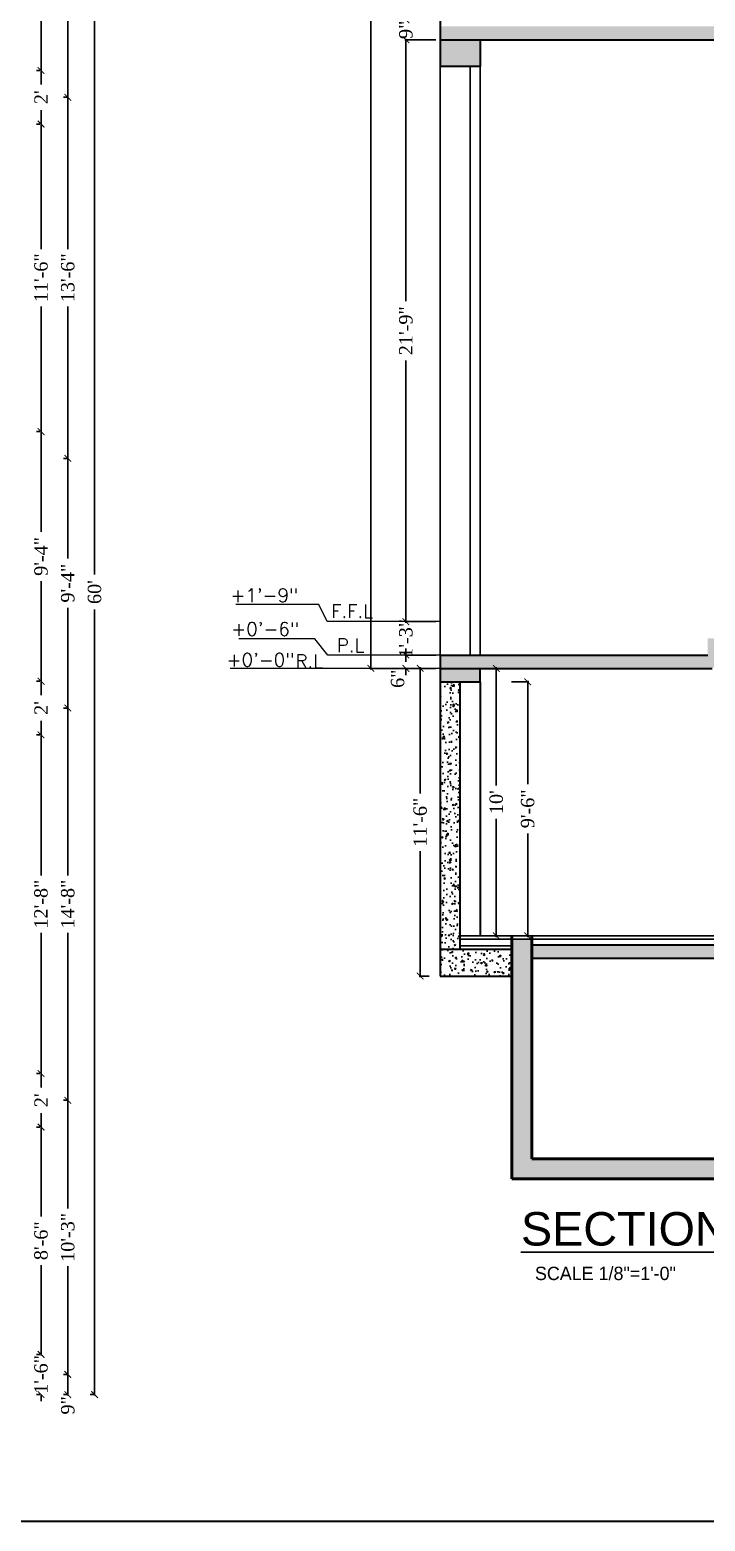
# Model space of a CAD drawing. Header units: inches. Extents: x 137014 to 144844, y -150241 to -148176.
# Drawn here: x 140522 to 140825, y -150221 to -149552 of the extents above; entities that cross this region are included whole.
import ezdxf
from ezdxf.enums import TextEntityAlignment as Align

# ---------------------------------------------------------------- set-up
doc = ezdxf.new("R2010")
doc.units = ezdxf.units.IN
doc.header["$LTSCALE"] = 15
doc.header["$MEASUREMENT"] = 0
doc.header["$PDMODE"] = 2
doc.layers.get('0').update_dxf_attribs({"linetype": 'CONTINUOUS'})
doc.layers.get('Defpoints').update_dxf_attribs({"linetype": 'CONTINUOUS'})
for name, color, linetype, lineweight in [('DIMENSION', 251, 'CONTINUOUS', 15), ('stairs', 1, 'CONTINUOUS', 9), ('tex2', 2, 'CONTINUOUS', 0), ('WALL', 1, 'CONTINUOUS', 30), ('WALLS', 1, 'CONTINUOUS', 50)]:
    doc.layers.add(name, color=color, linetype=linetype, lineweight=lineweight)
for name, color, linetype in [('HACH', 8, 'CONTINUOUS'), ('HATCH', 252, 'CONTINUOUS'), ('stair', 31, 'CONTINUOUS'), ('TEXT', 2, 'CONTINUOUS'), ('WINDOW', 140, 'CONTINUOUS')]:
    doc.layers.add(name, color=color, linetype=linetype)
doc.styles.add('ROMANS', font='romans.shx')
doc.styles.add('SIZE', font='comic.ttf', dxfattribs={"height": 6})
doc.styles.add('times', font='times.ttf', dxfattribs={"height": 6})
doc.dimstyles.new('NAUMAN', dxfattribs={"dimtxt": 7, "dimasz": 3, "dimexe": 0.5, "dimexo": 2, "dimgap": 3, "dimtad": 0, "dimdec": 1, "dimzin": 0, "dimdsep": 46, "dimlunit": 4, "dimtxsty": 'times', "dimblk1": 'ARCHTICK', "dimblk2": 'ARCHTICK', "dimsah": 1, "dimcen": 0, "dimdle": 0.5, "dimclrd": 256, "dimclre": 256, "dimclrt": 2, "dimadec": 0, "dimazin": 0, "dimtfac": 1, "dimtdec": 1, "dimtix": 1, "dimtofl": 0, "dimtmove": 1, "dimatfit": 3, "dimldrblk": 'ARCHTICK', "dimfxl": 4, "dimtolj": 1, "dimtzin": 0, "dimarcsym": 0})
pattern_1 = [(50, (-3420.2045, 3224.382), (7.17260183, -0.62752135), [0.75, -8.25]), (355, (-3420.2045, 3224.382), (-1.38751334, 7.52192134), [0.6, -6.6]), (100.4514445, (-3419.607, 3224.3295), (5.78508847, 6.8943999), [0.63740192, -7.01142112]), (46.1842, (-3420.2045, 3226.382), (10.6724133, -1.6551928), [1.125, -12.375]), (96.6356355, (-3419.315, 3226.244), (9.34661946, 9.741186), [0.9561034, -10.5171376]), (351.184164, (-3420.204, 3226.382), (9.34661945, 9.741186), [0.9, -9.9]), (21, (-3419.2045, 3225.882), (5.96907052, -4.0261889), [0.75, -8.25]), (326, (-3419.2045, 3225.882), (2.43315332, 7.25150045), [0.6, -6.6]), (71.4514447, (-3418.707, 3225.546), (8.40222377, 3.22531153), [0.6374019, -7.01142112]), (37.5, (-3420.2045, 3224.3818), (0.121598553, 3.328938538), [0, -6.52, 0, -6.7, 0, -6.625]), (7.5, (-3420.2045, 3224.3818), (2.630695374, 3.94411712), [0, -3.82, 0, -6.37, 0, -2.525]), (327.5, (-3422.4345, 3224.3818), (5.338224362, -0.225548717), [0, -2.5, 0, -7.8, 0, -10.35]), (317.5, (-3423.4345, 3224.382), (5.83186169, 1.00104982), [0, -3.25, 0, -5.18, 0, -7.35])]

# ---------------------------------------------------------------- blocks, each defined once
blk = doc.blocks.new('_ARCHTICK')
at = {"color": 0, "linetype": 'ByBlock', "const_width": 0.15}
blk.add_lwpolyline([(-0.5, -0.5), (0.5, 0.5)], dxfattribs=at)
blk = doc.blocks.new('*D959')
at = {"layer": 'Defpoints', "color": 0, "ltscale": 5, "transparency": 16777216}
for p in [(140539.15, -149456.28), (140539.15, -149582.28), (140539.15, -149582.28)]:
    blk.add_point(p, dxfattribs=at)
at = {"layer": 'HATCH', "lineweight": -2, "ltscale": 5, "transparency": 16777216}
for p, q in [((140537.15, -149456.28), (140538.65, -149456.28)), ((140539.15, -149455.78), (140539.15, -149506.37)), ((140539.15, -149582.78), (140539.15, -149532.2)), ((140537.15, -149582.28), (140538.65, -149582.28))]:
    blk.add_line(p, q, dxfattribs=at)
at = {"layer": 'HATCH', "lineweight": -2, "ltscale": 5, "transparency": 16777216, "xscale": 3, "yscale": 3, "zscale": 3}
for p, rotation in [((140539.15, -149456.28), 90), ((140539.15, -149582.28), 270)]:
    blk.add_blockref('_ARCHTICK', p, dxfattribs=dict(at, rotation=rotation))
at = {"layer": 'HATCH', "color": 2, "ltscale": 5, "transparency": 16777216, "insert": (140539.15, -149519.28), "char_height": 6, "attachment_point": 5, "rotation": 90, "style": 'times'}
blk.add_mtext('\\A1;10\'-6"', dxfattribs=at)
blk = doc.blocks.new('*D960')
at = {"layer": 'Defpoints', "color": 0, "ltscale": 5, "transparency": 16777216}
for p in [(140539.15, -149582.28), (140539.15, -149744.28), (140539.15, -149744.28)]:
    blk.add_point(p, dxfattribs=at)
at = {"layer": 'HATCH', "lineweight": -2, "ltscale": 5, "transparency": 16777216}
for p, q in [((140537.15, -149582.28), (140538.65, -149582.28)), ((140539.15, -149581.78), (140539.15, -149650.37)), ((140539.15, -149744.78), (140539.15, -149676.2)), ((140537.15, -149744.28), (140538.65, -149744.28))]:
    blk.add_line(p, q, dxfattribs=at)
at = {"layer": 'HATCH', "lineweight": -2, "ltscale": 5, "transparency": 16777216, "xscale": 3, "yscale": 3, "zscale": 3}
for p, rotation in [((140539.15, -149582.28), 90), ((140539.15, -149744.28), 270)]:
    blk.add_blockref('_ARCHTICK', p, dxfattribs=dict(at, rotation=rotation))
at = {"layer": 'HATCH', "color": 2, "ltscale": 5, "transparency": 16777216, "insert": (140539.15, -149663.28), "char_height": 6, "attachment_point": 5, "rotation": 90, "style": 'times'}
blk.add_mtext('\\A1;13\'-6"', dxfattribs=at)
blk = doc.blocks.new('*D961')
at = {"layer": 'Defpoints', "color": 0, "ltscale": 5, "transparency": 16777216}
for p in [(140539.15, -149744.28), (140539.15, -149856.28), (140539.15, -149856.28)]:
    blk.add_point(p, dxfattribs=at)
at = {"layer": 'HATCH', "lineweight": -2, "ltscale": 5, "transparency": 16777216}
for p, q in [((140537.15, -149744.28), (140538.65, -149744.28)), ((140539.15, -149743.78), (140539.15, -149789.24)), ((140539.15, -149856.78), (140539.15, -149811.33)), ((140537.15, -149856.28), (140538.65, -149856.28))]:
    blk.add_line(p, q, dxfattribs=at)
at = {"layer": 'HATCH', "lineweight": -2, "ltscale": 5, "transparency": 16777216, "xscale": 3, "yscale": 3, "zscale": 3}
for p, rotation in [((140539.15, -149744.28), 90), ((140539.15, -149856.28), 270)]:
    blk.add_blockref('_ARCHTICK', p, dxfattribs=dict(at, rotation=rotation))
at = {"layer": 'HATCH', "color": 2, "ltscale": 5, "transparency": 16777216, "insert": (140539.15, -149800.28), "char_height": 6, "attachment_point": 5, "rotation": 90, "style": 'times'}
blk.add_mtext('\\A1;9\'-4"', dxfattribs=at)
blk = doc.blocks.new('*D962')
at = {"layer": 'Defpoints', "color": 0, "ltscale": 5, "transparency": 16777216}
for p in [(140539.15, -149856.28), (140539.15, -150032.28), (140539.15, -150032.28)]:
    blk.add_point(p, dxfattribs=at)
at = {"layer": 'HATCH', "lineweight": -2, "ltscale": 5, "transparency": 16777216}
for p, q in [((140537.15, -149856.28), (140538.65, -149856.28)), ((140539.15, -149855.78), (140539.15, -149931.37)), ((140539.15, -150032.78), (140539.15, -149957.2)), ((140537.15, -150032.28), (140538.65, -150032.28))]:
    blk.add_line(p, q, dxfattribs=at)
at = {"layer": 'HATCH', "lineweight": -2, "ltscale": 5, "transparency": 16777216, "xscale": 3, "yscale": 3, "zscale": 3}
for p, rotation in [((140539.15, -149856.28), 90), ((140539.15, -150032.28), 270)]:
    blk.add_blockref('_ARCHTICK', p, dxfattribs=dict(at, rotation=rotation))
at = {"layer": 'HATCH', "color": 2, "ltscale": 5, "transparency": 16777216, "insert": (140539.15, -149944.28), "char_height": 6, "attachment_point": 5, "rotation": 90, "style": 'times'}
blk.add_mtext('\\A1;14\'-8"', dxfattribs=at)
blk = doc.blocks.new('*D963')
at = {"layer": 'Defpoints', "color": 0, "ltscale": 5, "transparency": 16777216}
for p in [(140539.15, -150032.28), (140539.15, -150155.28), (140539.15, -150155.28)]:
    blk.add_point(p, dxfattribs=at)
at = {"layer": 'HATCH', "lineweight": -2, "ltscale": 5, "transparency": 16777216}
for p, q in [((140537.15, -150032.28), (140538.65, -150032.28)), ((140539.15, -150031.78), (140539.15, -150080.87)), ((140539.15, -150155.78), (140539.15, -150106.7)), ((140537.15, -150155.28), (140538.65, -150155.28))]:
    blk.add_line(p, q, dxfattribs=at)
at = {"layer": 'HATCH', "lineweight": -2, "ltscale": 5, "transparency": 16777216, "xscale": 3, "yscale": 3, "zscale": 3}
for p, rotation in [((140539.15, -150032.28), 90), ((140539.15, -150155.28), 270)]:
    blk.add_blockref('_ARCHTICK', p, dxfattribs=dict(at, rotation=rotation))
at = {"layer": 'HATCH', "color": 2, "ltscale": 5, "transparency": 16777216, "insert": (140539.15, -150093.78), "char_height": 6, "attachment_point": 5, "rotation": 90, "style": 'times'}
blk.add_mtext('\\A1;10\'-3"', dxfattribs=at)
blk = doc.blocks.new('*D964')
at = {"layer": 'Defpoints', "color": 0, "ltscale": 5, "transparency": 16777216}
for p in [(140539.15, -150155.28), (140539.15, -150164.28), (140539.15, -150164.28)]:
    blk.add_point(p, dxfattribs=at)
at = {"layer": 'HATCH', "lineweight": -2, "ltscale": 5, "transparency": 16777216}
for p, q in [((140537.15, -150155.28), (140538.65, -150155.28)), ((140539.15, -150154.78), (140539.15, -150164.78)), ((140537.15, -150164.28), (140538.65, -150164.28))]:
    blk.add_line(p, q, dxfattribs=at)
at = {"layer": 'HATCH', "lineweight": -2, "ltscale": 5, "transparency": 16777216, "xscale": 3, "yscale": 3, "zscale": 3}
for p, rotation in [((140539.15, -150155.28), 90), ((140539.15, -150164.28), 270)]:
    blk.add_blockref('_ARCHTICK', p, dxfattribs=dict(at, rotation=rotation))
at = {"layer": 'HATCH', "color": 2, "ltscale": 5, "transparency": 16777216, "insert": (140539.15, -150169.13), "char_height": 6, "attachment_point": 5, "rotation": 90, "style": 'times'}
blk.add_mtext('\\A1;9"', dxfattribs=at)
blk = doc.blocks.new('*D966')
at = {"layer": 'Defpoints', "color": 0, "ltscale": 5, "transparency": 16777216}
for p in [(140527.15, -149468.28), (140527.15, -149570.28), (140527.15, -149570.28)]:
    blk.add_point(p, dxfattribs=at)
at = {"layer": 'HATCH', "lineweight": -2, "ltscale": 5, "transparency": 16777216}
for p, q in [((140525.15, -149468.28), (140526.65, -149468.28)), ((140527.15, -149467.78), (140527.15, -149508.33)), ((140527.15, -149570.78), (140527.15, -149530.23)), ((140525.15, -149570.28), (140526.65, -149570.28))]:
    blk.add_line(p, q, dxfattribs=at)
at = {"layer": 'HATCH', "lineweight": -2, "ltscale": 5, "transparency": 16777216, "xscale": 3, "yscale": 3, "zscale": 3}
for p, rotation in [((140527.15, -149468.28), 90), ((140527.15, -149570.28), 270)]:
    blk.add_blockref('_ARCHTICK', p, dxfattribs=dict(at, rotation=rotation))
at = {"layer": 'HATCH', "color": 2, "ltscale": 5, "transparency": 16777216, "insert": (140527.15, -149519.28), "char_height": 6, "attachment_point": 5, "rotation": 90, "style": 'times'}
blk.add_mtext('\\A1;8\'-6"', dxfattribs=at)
blk = doc.blocks.new('*D967')
at = {"layer": 'Defpoints', "color": 0, "ltscale": 5, "transparency": 16777216}
for p in [(140527.15, -149570.28), (140527.15, -149594.28), (140527.15, -149594.28)]:
    blk.add_point(p, dxfattribs=at)
at = {"layer": 'HATCH', "lineweight": -2, "ltscale": 5, "transparency": 16777216}
for p, q in [((140525.15, -149570.28), (140526.65, -149570.28)), ((140527.15, -149569.78), (140527.15, -149576.55)), ((140527.15, -149594.78), (140527.15, -149588.01)), ((140525.15, -149594.28), (140526.65, -149594.28))]:
    blk.add_line(p, q, dxfattribs=at)
at = {"layer": 'HATCH', "lineweight": -2, "ltscale": 5, "transparency": 16777216, "xscale": 3, "yscale": 3, "zscale": 3}
for p, rotation in [((140527.15, -149570.28), 90), ((140527.15, -149594.28), 270)]:
    blk.add_blockref('_ARCHTICK', p, dxfattribs=dict(at, rotation=rotation))
at = {"layer": 'HATCH', "color": 2, "ltscale": 5, "transparency": 16777216, "insert": (140527.15, -149582.28), "char_height": 6, "attachment_point": 5, "rotation": 90, "style": 'times'}
blk.add_mtext("\\A1;2'", dxfattribs=at)
blk = doc.blocks.new('*D968')
at = {"layer": 'Defpoints', "color": 0, "ltscale": 5, "transparency": 16777216}
for p in [(140527.15, -149594.28), (140527.15, -149732.28), (140527.15, -149732.28)]:
    blk.add_point(p, dxfattribs=at)
at = {"layer": 'HATCH', "lineweight": -2, "ltscale": 5, "transparency": 16777216}
for p, q in [((140525.15, -149594.28), (140526.65, -149594.28)), ((140527.15, -149593.78), (140527.15, -149650.37)), ((140527.15, -149732.78), (140527.15, -149676.2)), ((140525.15, -149732.28), (140526.65, -149732.28))]:
    blk.add_line(p, q, dxfattribs=at)
at = {"layer": 'HATCH', "lineweight": -2, "ltscale": 5, "transparency": 16777216, "xscale": 3, "yscale": 3, "zscale": 3}
for p, rotation in [((140527.15, -149594.28), 90), ((140527.15, -149732.28), 270)]:
    blk.add_blockref('_ARCHTICK', p, dxfattribs=dict(at, rotation=rotation))
at = {"layer": 'HATCH', "color": 2, "ltscale": 5, "transparency": 16777216, "insert": (140527.15, -149663.28), "char_height": 6, "attachment_point": 5, "rotation": 90, "style": 'times'}
blk.add_mtext('\\A1;11\'-6"', dxfattribs=at)
blk = doc.blocks.new('*D969')
at = {"layer": 'Defpoints', "color": 0, "ltscale": 5, "transparency": 16777216}
for p in [(140527.15, -149732.28), (140527.15, -149844.28), (140527.15, -149844.28)]:
    blk.add_point(p, dxfattribs=at)
at = {"layer": 'HATCH', "lineweight": -2, "ltscale": 5, "transparency": 16777216}
for p, q in [((140525.15, -149732.28), (140526.65, -149732.28)), ((140527.15, -149731.78), (140527.15, -149777.24)), ((140527.15, -149844.78), (140527.15, -149799.33)), ((140525.15, -149844.28), (140526.65, -149844.28))]:
    blk.add_line(p, q, dxfattribs=at)
at = {"layer": 'HATCH', "lineweight": -2, "ltscale": 5, "transparency": 16777216, "xscale": 3, "yscale": 3, "zscale": 3}
for p, rotation in [((140527.15, -149732.28), 90), ((140527.15, -149844.28), 270)]:
    blk.add_blockref('_ARCHTICK', p, dxfattribs=dict(at, rotation=rotation))
at = {"layer": 'HATCH', "color": 2, "ltscale": 5, "transparency": 16777216, "insert": (140527.15, -149788.28), "char_height": 6, "attachment_point": 5, "rotation": 90, "style": 'times'}
blk.add_mtext('\\A1;9\'-4"', dxfattribs=at)
blk = doc.blocks.new('*D970')
at = {"layer": 'Defpoints', "color": 0, "ltscale": 5, "transparency": 16777216}
for p in [(140527.15, -149844.28), (140527.15, -149868.28), (140527.15, -149868.28)]:
    blk.add_point(p, dxfattribs=at)
at = {"layer": 'HATCH', "lineweight": -2, "ltscale": 5, "transparency": 16777216}
for p, q in [((140527.15, -149843.78), (140527.15, -149850.55)), ((140525.15, -149844.28), (140526.65, -149844.28)), ((140527.15, -149868.78), (140527.15, -149862.01)), ((140525.15, -149868.28), (140526.65, -149868.28))]:
    blk.add_line(p, q, dxfattribs=at)
at = {"layer": 'HATCH', "lineweight": -2, "ltscale": 5, "transparency": 16777216, "xscale": 3, "yscale": 3, "zscale": 3}
for p, rotation in [((140527.15, -149844.28), 90), ((140527.15, -149868.28), 270)]:
    blk.add_blockref('_ARCHTICK', p, dxfattribs=dict(at, rotation=rotation))
at = {"layer": 'HATCH', "color": 2, "ltscale": 5, "transparency": 16777216, "insert": (140527.15, -149856.28), "char_height": 6, "attachment_point": 5, "rotation": 90, "style": 'times'}
blk.add_mtext("\\A1;2'", dxfattribs=at)
blk = doc.blocks.new('*D971')
at = {"layer": 'Defpoints', "color": 0, "ltscale": 5, "transparency": 16777216}
for p in [(140527.15, -149868.28), (140527.15, -150020.28), (140527.15, -150020.28)]:
    blk.add_point(p, dxfattribs=at)
at = {"layer": 'HATCH', "lineweight": -2, "ltscale": 5, "transparency": 16777216}
for p, q in [((140525.15, -149868.28), (140526.65, -149868.28)), ((140527.15, -149867.78), (140527.15, -149931.37)), ((140527.15, -150020.78), (140527.15, -149957.2)), ((140525.15, -150020.28), (140526.65, -150020.28))]:
    blk.add_line(p, q, dxfattribs=at)
at = {"layer": 'HATCH', "lineweight": -2, "ltscale": 5, "transparency": 16777216, "xscale": 3, "yscale": 3, "zscale": 3}
for p, rotation in [((140527.15, -149868.28), 90), ((140527.15, -150020.28), 270)]:
    blk.add_blockref('_ARCHTICK', p, dxfattribs=dict(at, rotation=rotation))
at = {"layer": 'HATCH', "color": 2, "ltscale": 5, "transparency": 16777216, "insert": (140527.15, -149944.28), "char_height": 6, "attachment_point": 5, "rotation": 90, "style": 'times'}
blk.add_mtext('\\A1;12\'-8"', dxfattribs=at)
blk = doc.blocks.new('*D972')
at = {"layer": 'Defpoints', "color": 0, "ltscale": 5, "transparency": 16777216}
for p in [(140527.15, -150020.28), (140527.15, -150044.28), (140527.15, -150044.28)]:
    blk.add_point(p, dxfattribs=at)
at = {"layer": 'HATCH', "lineweight": -2, "ltscale": 5, "transparency": 16777216}
for p, q in [((140525.15, -150020.28), (140526.65, -150020.28)), ((140527.15, -150019.78), (140527.15, -150026.55)), ((140525.15, -150044.28), (140526.65, -150044.28)), ((140527.15, -150044.78), (140527.15, -150038.01))]:
    blk.add_line(p, q, dxfattribs=at)
at = {"layer": 'HATCH', "lineweight": -2, "ltscale": 5, "transparency": 16777216, "xscale": 3, "yscale": 3, "zscale": 3}
for p, rotation in [((140527.15, -150020.28), 90), ((140527.15, -150044.28), 270)]:
    blk.add_blockref('_ARCHTICK', p, dxfattribs=dict(at, rotation=rotation))
at = {"layer": 'HATCH', "color": 2, "ltscale": 5, "transparency": 16777216, "insert": (140527.15, -150032.28), "char_height": 6, "attachment_point": 5, "rotation": 90, "style": 'times'}
blk.add_mtext("\\A1;2'", dxfattribs=at)
blk = doc.blocks.new('*D973')
at = {"layer": 'Defpoints', "color": 0, "ltscale": 5, "transparency": 16777216}
for p in [(140527.15, -150044.28), (140527.15, -150146.28), (140527.15, -150146.28)]:
    blk.add_point(p, dxfattribs=at)
at = {"layer": 'HATCH', "lineweight": -2, "ltscale": 5, "transparency": 16777216}
for p, q in [((140525.15, -150044.28), (140526.65, -150044.28)), ((140527.15, -150043.78), (140527.15, -150084.33)), ((140527.15, -150146.78), (140527.15, -150106.23)), ((140525.15, -150146.28), (140526.65, -150146.28))]:
    blk.add_line(p, q, dxfattribs=at)
at = {"layer": 'HATCH', "lineweight": -2, "ltscale": 5, "transparency": 16777216, "xscale": 3, "yscale": 3, "zscale": 3}
for p, rotation in [((140527.15, -150044.28), 90), ((140527.15, -150146.28), 270)]:
    blk.add_blockref('_ARCHTICK', p, dxfattribs=dict(at, rotation=rotation))
at = {"layer": 'HATCH', "color": 2, "ltscale": 5, "transparency": 16777216, "insert": (140527.15, -150095.28), "char_height": 6, "attachment_point": 5, "rotation": 90, "style": 'times'}
blk.add_mtext('\\A1;8\'-6"', dxfattribs=at)
blk = doc.blocks.new('*D974')
at = {"layer": 'Defpoints', "color": 0, "ltscale": 5, "transparency": 16777216}
for p in [(140527.15, -150146.28), (140527.15, -150164.28), (140527.15, -150164.28)]:
    blk.add_point(p, dxfattribs=at)
at = {"layer": 'HATCH', "lineweight": -2, "ltscale": 5, "transparency": 16777216}
for p, q in [((140527.15, -150146.28), (140527.15, -150143.28)), ((140525.15, -150146.28), (140526.65, -150146.28)), ((140525.15, -150164.28), (140526.65, -150164.28)), ((140527.15, -150164.28), (140527.15, -150167.28))]:
    blk.add_line(p, q, dxfattribs=at)
at = {"layer": 'HATCH', "lineweight": -2, "ltscale": 5, "transparency": 16777216, "xscale": 3, "yscale": 3, "zscale": 3}
for p, rotation in [((140527.15, -150146.28), 270), ((140527.15, -150164.28), 90)]:
    blk.add_blockref('_ARCHTICK', p, dxfattribs=dict(at, rotation=rotation))
at = {"layer": 'HATCH', "color": 2, "ltscale": 5, "transparency": 16777216, "insert": (140527.15, -150155.28), "char_height": 6, "attachment_point": 5, "rotation": 90, "style": 'times'}
blk.add_mtext('\\A1;1\'-6"', dxfattribs=at)
blk = doc.blocks.new('*D975')
at = {"layer": 'Defpoints', "color": 0, "ltscale": 5, "transparency": 16777216}
for p in [(140551.15, -149444.28), (140551.15, -150164.28), (140551.15, -150164.28)]:
    blk.add_point(p, dxfattribs=at)
at = {"layer": 'HATCH', "lineweight": -2, "ltscale": 5, "transparency": 16777216}
for p, q in [((140549.15, -149444.28), (140550.65, -149444.28)), ((140551.15, -149443.78), (140551.15, -149796.43)), ((140551.15, -150164.78), (140551.15, -149812.13)), ((140549.15, -150164.28), (140550.65, -150164.28))]:
    blk.add_line(p, q, dxfattribs=at)
at = {"layer": 'HATCH', "lineweight": -2, "ltscale": 5, "transparency": 16777216, "xscale": 3, "yscale": 3, "zscale": 3}
for p, rotation in [((140551.15, -149444.28), 90), ((140551.15, -150164.28), 270)]:
    blk.add_blockref('_ARCHTICK', p, dxfattribs=dict(at, rotation=rotation))
at = {"layer": 'HATCH', "color": 2, "ltscale": 5, "transparency": 16777216, "insert": (140551.15, -149804.28), "char_height": 6, "attachment_point": 5, "rotation": 90, "style": 'times'}
blk.add_mtext("\\A1;60'", dxfattribs=at)
blk = doc.blocks.new('*D1302')
at = {"layer": 'Defpoints', "color": 0, "ltscale": 5, "transparency": 16777216}
for p in [(140736.09, -149844.52), (140736.09, -149958.52), (140745.37, -149958.52)]:
    blk.add_point(p, dxfattribs=at)
at = {"layer": 'DIMENSION', "lineweight": -2, "ltscale": 5, "transparency": 16777216}
for p, q in [((140738.09, -149844.52), (140745.87, -149844.52)), ((140745.37, -149844.02), (140745.37, -149890.48)), ((140745.37, -149959.02), (140745.37, -149912.56)), ((140738.09, -149958.52), (140745.87, -149958.52))]:
    blk.add_line(p, q, dxfattribs=at)
at = {"layer": 'DIMENSION', "lineweight": -2, "ltscale": 5, "transparency": 16777216, "xscale": 3, "yscale": 3, "zscale": 3}
for p, rotation in [((140745.37, -149844.52), 90), ((140745.37, -149958.52), 270)]:
    blk.add_blockref('_ARCHTICK', p, dxfattribs=dict(at, rotation=rotation))
at = {"layer": 'DIMENSION', "color": 2, "ltscale": 5, "transparency": 16777216, "insert": (140745.37, -149901.52), "char_height": 6, "attachment_point": 5, "rotation": 90, "style": 'times'}
blk.add_mtext('\\A1;9\'-6"', dxfattribs=at)
blk = doc.blocks.new('*D1304')
at = {"layer": 'Defpoints', "color": 0, "ltscale": 5, "transparency": 16777216}
for p in [(140706.11, -149556.52), (140690.76, -149817.52), (140706.11, -149817.52)]:
    blk.add_point(p, dxfattribs=at)
at = {"layer": 'DIMENSION', "lineweight": -2, "ltscale": 5, "transparency": 16777216}
for p, q in [((140690.76, -149556.02), (140690.76, -149673.69)), ((140704.11, -149556.52), (140690.26, -149556.52)), ((140690.76, -149818.02), (140690.76, -149700.36)), ((140704.11, -149817.52), (140690.26, -149817.52))]:
    blk.add_line(p, q, dxfattribs=at)
at = {"layer": 'DIMENSION', "lineweight": -2, "ltscale": 5, "transparency": 16777216, "xscale": 3, "yscale": 3, "zscale": 3}
for p, rotation in [((140690.76, -149556.52), 90), ((140690.76, -149817.52), 270)]:
    blk.add_blockref('_ARCHTICK', p, dxfattribs=dict(at, rotation=rotation))
at = {"layer": 'DIMENSION', "color": 2, "ltscale": 5, "transparency": 16777216, "insert": (140690.76, -149687.02), "char_height": 6, "attachment_point": 5, "rotation": 90, "style": 'times'}
blk.add_mtext('\\A1;21\'-9"', dxfattribs=at)
blk = doc.blocks.new('*D1305')
at = {"layer": 'Defpoints', "color": 0, "ltscale": 5, "transparency": 16777216}
for p in [(140706.11, -149817.52), (140690.76, -149832.52), (140706.11, -149832.52)]:
    blk.add_point(p, dxfattribs=at)
at = {"layer": 'DIMENSION', "lineweight": -2, "ltscale": 5, "transparency": 16777216}
for p, q in [((140690.76, -149817.52), (140690.76, -149814.52)), ((140704.11, -149817.52), (140690.26, -149817.52)), ((140704.11, -149832.52), (140690.26, -149832.52)), ((140690.76, -149832.52), (140690.76, -149835.52))]:
    blk.add_line(p, q, dxfattribs=at)
at = {"layer": 'DIMENSION', "lineweight": -2, "ltscale": 5, "transparency": 16777216, "xscale": 3, "yscale": 3, "zscale": 3}
for p, rotation in [((140690.76, -149817.52), 270), ((140690.76, -149832.52), 90)]:
    blk.add_blockref('_ARCHTICK', p, dxfattribs=dict(at, rotation=rotation))
at = {"layer": 'DIMENSION', "color": 2, "ltscale": 5, "transparency": 16777216, "insert": (140690.76, -149825.02), "char_height": 6, "attachment_point": 5, "rotation": 90, "style": 'times'}
blk.add_mtext('\\A1;1\'-3"', dxfattribs=at)
blk = doc.blocks.new('*D1315')
at = {"layer": 'Defpoints', "color": 0, "ltscale": 5, "transparency": 16777216}
for p in [(140706.11, -149547.52), (140690.76, -149556.52), (140706.11, -149556.52)]:
    blk.add_point(p, dxfattribs=at)
at = {"layer": 'DIMENSION', "lineweight": -2, "ltscale": 5, "transparency": 16777216}
for p, q in [((140704.11, -149547.52), (140690.26, -149547.52)), ((140690.76, -149547.52), (140690.76, -149544.52)), ((140704.11, -149556.52), (140690.26, -149556.52)), ((140690.76, -149556.52), (140690.76, -149559.52))]:
    blk.add_line(p, q, dxfattribs=at)
at = {"layer": 'DIMENSION', "lineweight": -2, "ltscale": 5, "transparency": 16777216, "xscale": 3, "yscale": 3, "zscale": 3}
for p, rotation in [((140690.76, -149547.52), 270), ((140690.76, -149556.52), 90)]:
    blk.add_blockref('_ARCHTICK', p, dxfattribs=dict(at, rotation=rotation))
at = {"layer": 'DIMENSION', "color": 2, "ltscale": 5, "transparency": 16777216, "insert": (140690.76, -149552.02), "char_height": 6, "attachment_point": 5, "rotation": 90, "style": 'times'}
blk.add_mtext('\\A1;9"', dxfattribs=at)
blk = doc.blocks.new('*D1316')
at = {"layer": 'Defpoints', "color": 0, "ltscale": 5, "transparency": 16777216}
for p in [(140675.05, -148974.52), (140706.11, -148974.52), (140706.11, -149838.52)]:
    blk.add_point(p, dxfattribs=at)
at = {"layer": 'DIMENSION', "lineweight": -2, "ltscale": 5, "transparency": 16777216}
for p, q in [((140675.05, -148974.02), (140675.05, -149398.65)), ((140704.11, -148974.52), (140674.55, -148974.52)), ((140675.05, -149839.02), (140675.05, -149414.4)), ((140704.11, -149838.52), (140674.55, -149838.52))]:
    blk.add_line(p, q, dxfattribs=at)
at = {"layer": 'DIMENSION', "lineweight": -2, "ltscale": 5, "transparency": 16777216, "xscale": 3, "yscale": 3, "zscale": 3}
for p, rotation in [((140675.05, -148974.52), 90), ((140675.05, -149838.52), 270)]:
    blk.add_blockref('_ARCHTICK', p, dxfattribs=dict(at, rotation=rotation))
at = {"layer": 'DIMENSION', "color": 2, "ltscale": 5, "transparency": 16777216, "insert": (140675.05, -149406.52), "char_height": 6, "attachment_point": 5, "rotation": 90, "style": 'times'}
blk.add_mtext("\\A1;72'", dxfattribs=at)
blk = doc.blocks.new('*D1317')
at = {"layer": 'Defpoints', "color": 0, "ltscale": 5, "transparency": 16777216}
for p in [(140706.11, -149832.52), (140690.76, -149838.52), (140706.11, -149838.52)]:
    blk.add_point(p, dxfattribs=at)
at = {"layer": 'HACH', "lineweight": -2, "ltscale": 5, "transparency": 16777216}
for p, q in [((140690.76, -149832.52), (140690.76, -149829.52)), ((140694.76, -149832.52), (140690.26, -149832.52)), ((140694.76, -149838.52), (140690.26, -149838.52)), ((140690.76, -149838.52), (140690.76, -149841.52))]:
    blk.add_line(p, q, dxfattribs=at)
at = {"layer": 'HACH', "lineweight": -2, "ltscale": 5, "transparency": 16777216, "xscale": 3, "yscale": 3, "zscale": 3}
for p, rotation in [((140690.76, -149832.52), 270), ((140690.76, -149838.52), 90)]:
    blk.add_blockref('_ARCHTICK', p, dxfattribs=dict(at, rotation=rotation))
at = {"layer": 'HACH', "color": 2, "ltscale": 5, "transparency": 16777216, "insert": (140687.05, -149843.15), "char_height": 6, "attachment_point": 5, "rotation": 90, "style": 'times'}
blk.add_mtext('\\A1;6"', dxfattribs=at)
blk = doc.blocks.new('*D1318')
at = {"layer": 'Defpoints', "color": 0, "ltscale": 5, "transparency": 16777216}
for p in [(140706.11, -149838.52), (140697.15, -149976.52), (140706.11, -149976.52)]:
    blk.add_point(p, dxfattribs=at)
at = {"layer": 'HACH', "lineweight": -2, "ltscale": 5, "transparency": 16777216}
for p, q in [((140701.15, -149838.52), (140696.65, -149838.52)), ((140697.15, -149838.02), (140697.15, -149894.61)), ((140697.15, -149977.02), (140697.15, -149920.44)), ((140701.15, -149976.52), (140696.65, -149976.52))]:
    blk.add_line(p, q, dxfattribs=at)
at = {"layer": 'HACH', "lineweight": -2, "ltscale": 5, "transparency": 16777216, "xscale": 3, "yscale": 3, "zscale": 3}
for p, rotation in [((140697.15, -149838.52), 90), ((140697.15, -149976.52), 270)]:
    blk.add_blockref('_ARCHTICK', p, dxfattribs=dict(at, rotation=rotation))
at = {"layer": 'HACH', "color": 2, "ltscale": 5, "transparency": 16777216, "insert": (140697.15, -149907.52), "char_height": 6, "attachment_point": 5, "rotation": 90, "style": 'times'}
blk.add_mtext('\\A1;11\'-6"', dxfattribs=at)
blk = doc.blocks.new('*D1319')
at = {"layer": 'Defpoints', "color": 0, "ltscale": 5, "transparency": 16777216}
for p in [(140724.11, -149838.52), (140724.11, -149958.52), (140731.3, -149958.52)]:
    blk.add_point(p, dxfattribs=at)
at = {"layer": 'HACH', "lineweight": -2, "ltscale": 5, "transparency": 16777216}
for p, q in [((140727.3, -149838.52), (140731.8, -149838.52)), ((140731.3, -149838.02), (140731.3, -149891)), ((140731.3, -149959.02), (140731.3, -149906.04)), ((140727.3, -149958.52), (140731.8, -149958.52))]:
    blk.add_line(p, q, dxfattribs=at)
at = {"layer": 'HACH', "lineweight": -2, "ltscale": 5, "transparency": 16777216, "xscale": 3, "yscale": 3, "zscale": 3}
for p, rotation in [((140731.3, -149838.52), 90), ((140731.3, -149958.52), 270)]:
    blk.add_blockref('_ARCHTICK', p, dxfattribs=dict(at, rotation=rotation))
at = {"layer": 'HACH', "color": 2, "ltscale": 5, "transparency": 16777216, "insert": (140731.3, -149898.52), "char_height": 6, "attachment_point": 5, "rotation": 90, "style": 'times'}
blk.add_mtext("\\A1;10'", dxfattribs=at)

msp = doc.modelspace()

# ---------------------------------------------------------------- hatches: boundary and pattern name
at = {"layer": 'HACH', "ltscale": 5}
h = msp.add_hatch(dxfattribs=at)
h.set_pattern_fill('AR-CONC', color=256)
h.set_pattern_definition(pattern_1)
h.paths.add_polyline_path([(140706.10579, -149550.52299), (140706.10579, -149556.52299), (141426.10579, -149556.52299), (141426.10579, -149550.52299)])
h = msp.add_hatch(color=256, dxfattribs=at)
h.dxf.hatch_style = 1
h.paths.add_polyline_path([(140724.10579, -149556.52299), (140706.10579, -149556.52299), (140706.10579, -149568.52299), (140724.10579, -149568.52299)])
h = msp.add_hatch(dxfattribs=at)
h.set_pattern_fill('AR-CONC', color=256)
h.set_pattern_definition(pattern_1)
h.paths.add_polyline_path([(141426.10579, -149823.52299), (141426.10579, -149817.52299), (140847.10579, -149817.52299), (140836.60579, -149817.52299), (140836.60579, -149825.02299), (140826.10579, -149825.02299), (140826.10579, -149832.52299), (140706.10579, -149832.52299), (140706.10579, -149838.52299), (140828.02858, -149838.52299), (140849.02858, -149823.52299)])
h = msp.add_hatch(color=256, dxfattribs=at)
h.dxf.hatch_style = 1
h.paths.add_polyline_path([(140706.10579, -149838.52299), (140706.10579, -149844.52299), (140724.10579, -149844.52299), (140724.10579, -149838.52299)])
h = msp.add_hatch(dxfattribs=at)
h.set_pattern_fill('AR-CONC', color=256)
h.set_pattern_definition(pattern_1)
h.paths.add_polyline_path([(140715.10579, -149844.52299), (140706.10579, -149844.52299), (140706.10579, -149964.52299), (140715.10579, -149964.52299)])
h = msp.add_hatch(dxfattribs=at)
h.set_pattern_fill('AR-CONC', color=256)
h.set_pattern_definition(pattern_1)
h.paths.add_polyline_path([(141056.28077, -150058.52299), (141056.28077, -149960.02299), (141047.28077, -149960.02299), (141047.28077, -150058.52299), (140747.28077, -150058.52299), (140747.28077, -149960.02299), (140738.28077, -149960.02299), (140738.28077, -150067.52299), (141311.28077, -150067.52299), (141311.28077, -149960.02299), (141302.28077, -149960.02299), (141302.28077, -150058.52299)])
h = msp.add_hatch(dxfattribs=at)
h.set_pattern_fill('AR-CONC', color=256)
h.set_pattern_definition(pattern_1)
h.paths.add_polyline_path([(141047.28077, -149968.52299), (141047.28077, -149962.52299), (140747.28077, -149962.52299), (140747.28077, -149968.52299)])
h.paths.add_polyline_path([(141302.28077, -149968.52299), (141302.28077, -149962.52299), (141056.28077, -149962.52299), (141056.28077, -149968.52299)])
h = msp.add_hatch(dxfattribs=at)
h.set_pattern_fill('AR-CONC', color=256)
h.set_pattern_definition(pattern_1)
h.paths.add_polyline_path([(140706.10579, -149964.52299), (140706.10579, -149976.52299), (140738.28077, -149976.52299), (140738.28077, -149964.52299)])

# ---------------------------------------------------------------- linework, layer by layer
at = {"layer": 'stair'}
for p, q in [((140715.10579, -149958.52299), (140738.28077, -149958.52299)), ((140715.10579, -149960.02299), (140738.28077, -149960.02299)), ((140715.10579, -149963.02299), (140738.28077, -149963.02299)), ((140738.28077, -149958.52299), (141311.28077, -149958.52299)), ((140738.28077, -149960.02299), (141311.28077, -149960.02299))]:
    msp.add_line(p, q, dxfattribs=at)
at = {"layer": 'stairs', "ltscale": 5}
for p, q in [((140651.71354, -149809.77195), (140614.42498, -149809.77195)), ((140655.51689, -149817.52299), (140651.71354, -149809.77195)), ((140706.10579, -149817.52299), (140655.51689, -149817.52299)), ((140649.99443, -149825.28677), (140615.89751, -149825.28677)), ((140655.80774, -149832.52299), (140649.99443, -149825.28677)), ((140706.10579, -149832.52299), (140655.80774, -149832.52299)), ((140706.10579, -149838.52299), (140611.91911, -149838.52299)), ((140706.10579, -149838.52299), (140660.11973, -149838.52299))]:
    msp.add_line(p, q, dxfattribs=at)
at = {"layer": 'WALL'}
for p, q in [((140706.10579, -149529.52299), (140706.10579, -149556.52299)), ((140706.10579, -149556.52299), (141426.10579, -149556.52299)), ((140706.10579, -149832.52299), (140706.10579, -149976.52299)), ((140706.10579, -149832.52299), (140826.10579, -149832.52299)), ((140706.10579, -149838.52299), (140828.02858, -149838.52299)), ((140715.10579, -149964.52299), (140715.10579, -149844.52299)), ((140747.28077, -149962.52299), (141047.28077, -149962.52299)), ((140706.10579, -149964.52299), (140738.28077, -149964.52299)), ((140747.28077, -149968.52299), (141047.28077, -149968.52299)), ((140706.10579, -149976.52299), (140738.28077, -149976.52299)), ((139129.51063, -150221.08812), (141865.51063, -150221.08812))]:
    msp.add_line(p, q, dxfattribs=at)
at = {"layer": 'WALL', "ltscale": 5}
for p, q in [((140706.10579, -149556.52299), (140706.10579, -149568.52299)), ((140724.10579, -149556.52299), (140724.10579, -149568.52299)), ((140724.10579, -149568.52299), (140706.10579, -149568.52299)), ((140724.10579, -149844.52299), (140724.10579, -149838.52299)), ((140706.10579, -149844.52299), (140724.10579, -149844.52299)), ((140724.10579, -149844.52299), (140724.10579, -149958.52299))]:
    msp.add_line(p, q, dxfattribs=at)
at = {"layer": 'WALLS', "ltscale": 5}
for p, q in [((140738.28077, -149958.52299), (140738.28077, -150067.52299)), ((140747.28077, -149958.52299), (140747.28077, -150058.52299)), ((141047.28077, -150058.52299), (140747.28077, -150058.52299)), ((141311.28077, -150067.52299), (140738.28077, -150067.52299))]:
    msp.add_line(p, q, dxfattribs=at)
at = {"layer": 'WINDOW'}
for p, q in [((140706.10579, -149832.52299), (140706.10579, -149568.52299)), ((140719.60579, -149832.52299), (140719.60579, -149568.52299)), ((140724.10579, -149832.52299), (140724.10579, -149568.52299))]:
    msp.add_line(p, q, dxfattribs=at)

# ---------------------------------------------------------------- texts
at = {"layer": 'tex2', "style": 'SIZE'}
msp.add_text('SCALE 1/8"=1\'-0"', height=6, dxfattribs=at).set_placement((140780.22776, -150109.80842), align=Align.MIDDLE)
at = {"layer": 'tex2', "lineweight": -2, "insert": (140876.23682, -150082.43817), "char_height": 15, "width": 209.0612881, "attachment_point": 3, "style": 'SIZE'}
msp.add_mtext('{\\fArial|b0|i0|c0|p34;\\LSECTION A-A}', dxfattribs=at)
at = {"layer": 'TEXT', "ltscale": 5, "char_height": 6, "attachment_point": 6, "style": 'ROMANS'}
for s, insert, width in [('+1\'-9"', (140642.44842, -149805.72938), 38.5508537), ('F.F.L', (140676.0177, -149812.83642), 9.6104402), ('+0\'-6"', (140642.8359, -149820.8473), 9.6104402), ('P.L', (140672.11151, -149828.16076), 9.6104402), ('+0\'-0"', (140640.73398, -149834.62083), 9.6104402), ('R.L', (140653.54797, -149835.30843), 9.6104402)]:
    msp.add_mtext(s, dxfattribs=dict(at, insert=insert, width=width))

# ---------------------------------------------------------------- dimensions: what is measured, and where the dimension line sits
at = {"layer": 'DIMENSION', "ltscale": 5}
for base, p1, p2, picture, middle in [((140675.04954, -148974.52299), (140706.10579, -149838.52299), (140706.10579, -148974.52299), '*D1316', (140675.04954, -149406.52299)), ((140690.76341, -149556.52299), (140706.10579, -149547.52299), (140706.10579, -149556.52299), '*D1315', (140690.76341, -149552.02299)), ((140690.76341, -149817.52299), (140706.10579, -149556.52299), (140706.10579, -149817.52299), '*D1304', (140690.76341, -149687.02299)), ((140690.76341, -149832.52299), (140706.10579, -149817.52299), (140706.10579, -149832.52299), '*D1305', (140690.76341, -149825.02299)), ((140745.36874, -149958.52299), (140736.09079, -149844.52299), (140736.09079, -149958.52299), '*D1302', (140745.36874, -149901.52299))]:
    dim = msp.add_linear_dim(base=base, p1=p1, p2=p2, angle=90, dimstyle='NAUMAN', dxfattribs=at)
    dim.commit()
    dim.dimension.update_dxf_attribs({"geometry": picture, "text_midpoint": middle})
at = {"layer": 'HACH', "ltscale": 5}
dim = msp.add_linear_dim(base=(140690.76341, -149838.52299), p1=(140706.10579, -149832.52299), p2=(140706.10579, -149838.52299), angle=90, dimstyle='NAUMAN', override={"dimfxlon": 1, "dimarcsym": 1}, dxfattribs=at)
dim.commit()
dim.dimension.update_dxf_attribs({"geometry": '*D1317', "text_midpoint": (140687.04703, -149843.1516), "dimtype": 160})
for base, p1, p2, picture, middle in [((140697.15452, -149976.52299), (140706.10579, -149838.52299), (140706.10579, -149976.52299), '*D1318', (140697.15452, -149907.52299)), ((140731.29733, -149958.52299), (140724.10579, -149838.52299), (140724.10579, -149958.52299), '*D1319', (140731.29733, -149898.52299))]:
    dim = msp.add_linear_dim(base=base, p1=p1, p2=p2, angle=90, dimstyle='NAUMAN', override={"dimfxlon": 1, "dimarcsym": 1}, dxfattribs=at)
    dim.commit()
    dim.dimension.update_dxf_attribs({"geometry": picture, "text_midpoint": middle})
at = {"layer": 'HATCH', "ltscale": 5}
for base, p1, p2, picture, middle in [((140551.14945, -150164.28335), (140551.14945, -149444.28335), (140551.14945, -150164.28335), '*D975', (140551.14945, -149804.28335)), ((140539.14945, -149582.28335), (140539.14945, -149456.28335), (140539.14945, -149582.28335), '*D959', (140539.14945, -149519.28335)), ((140527.14945, -149570.28335), (140527.14945, -149468.28335), (140527.14945, -149570.28335), '*D966', (140527.14945, -149519.28335)), ((140527.14945, -149594.28335), (140527.14945, -149570.28335), (140527.14945, -149594.28335), '*D967', (140527.14945, -149582.28335)), ((140539.14945, -149744.28335), (140539.14945, -149582.28335), (140539.14945, -149744.28335), '*D960', (140539.14945, -149663.28335)), ((140527.14945, -149732.28335), (140527.14945, -149594.28335), (140527.14945, -149732.28335), '*D968', (140527.14945, -149663.28335)), ((140527.14945, -149844.28335), (140527.14945, -149732.28335), (140527.14945, -149844.28335), '*D969', (140527.14945, -149788.28335)), ((140539.14945, -149856.28335), (140539.14945, -149744.28335), (140539.14945, -149856.28335), '*D961', (140539.14945, -149800.28335)), ((140527.14945, -149868.28335), (140527.14945, -149844.28335), (140527.14945, -149868.28335), '*D970', (140527.14945, -149856.28335)), ((140539.14945, -150032.28335), (140539.14945, -149856.28335), (140539.14945, -150032.28335), '*D962', (140539.14945, -149944.28335)), ((140527.14945, -150020.28335), (140527.14945, -149868.28335), (140527.14945, -150020.28335), '*D971', (140527.14945, -149944.28335)), ((140527.14945, -150044.28335), (140527.14945, -150020.28335), (140527.14945, -150044.28335), '*D972', (140527.14945, -150032.28335)), ((140539.14945, -150155.28335), (140539.14945, -150032.28335), (140539.14945, -150155.28335), '*D963', (140539.14945, -150093.78335)), ((140527.14945, -150146.28335), (140527.14945, -150044.28335), (140527.14945, -150146.28335), '*D973', (140527.14945, -150095.28335)), ((140527.14945, -150164.28335), (140527.14945, -150146.28335), (140527.14945, -150164.28335), '*D974', (140527.14945, -150155.28335))]:
    dim = msp.add_linear_dim(base=base, p1=p1, p2=p2, angle=90, dimstyle='NAUMAN', dxfattribs=at)
    dim.commit()
    dim.dimension.update_dxf_attribs({"geometry": picture, "text_midpoint": middle})
dim = msp.add_linear_dim(base=(140539.14945, -150164.28335), p1=(140539.14945, -150155.28335), p2=(140539.14945, -150164.28335), angle=90, dimstyle='NAUMAN', dxfattribs=at)
dim.commit()
dim.dimension.update_dxf_attribs({"geometry": '*D964', "text_midpoint": (140539.14945, -150169.12998), "dimtype": 160})

doc.saveas('drawing.dxf')
